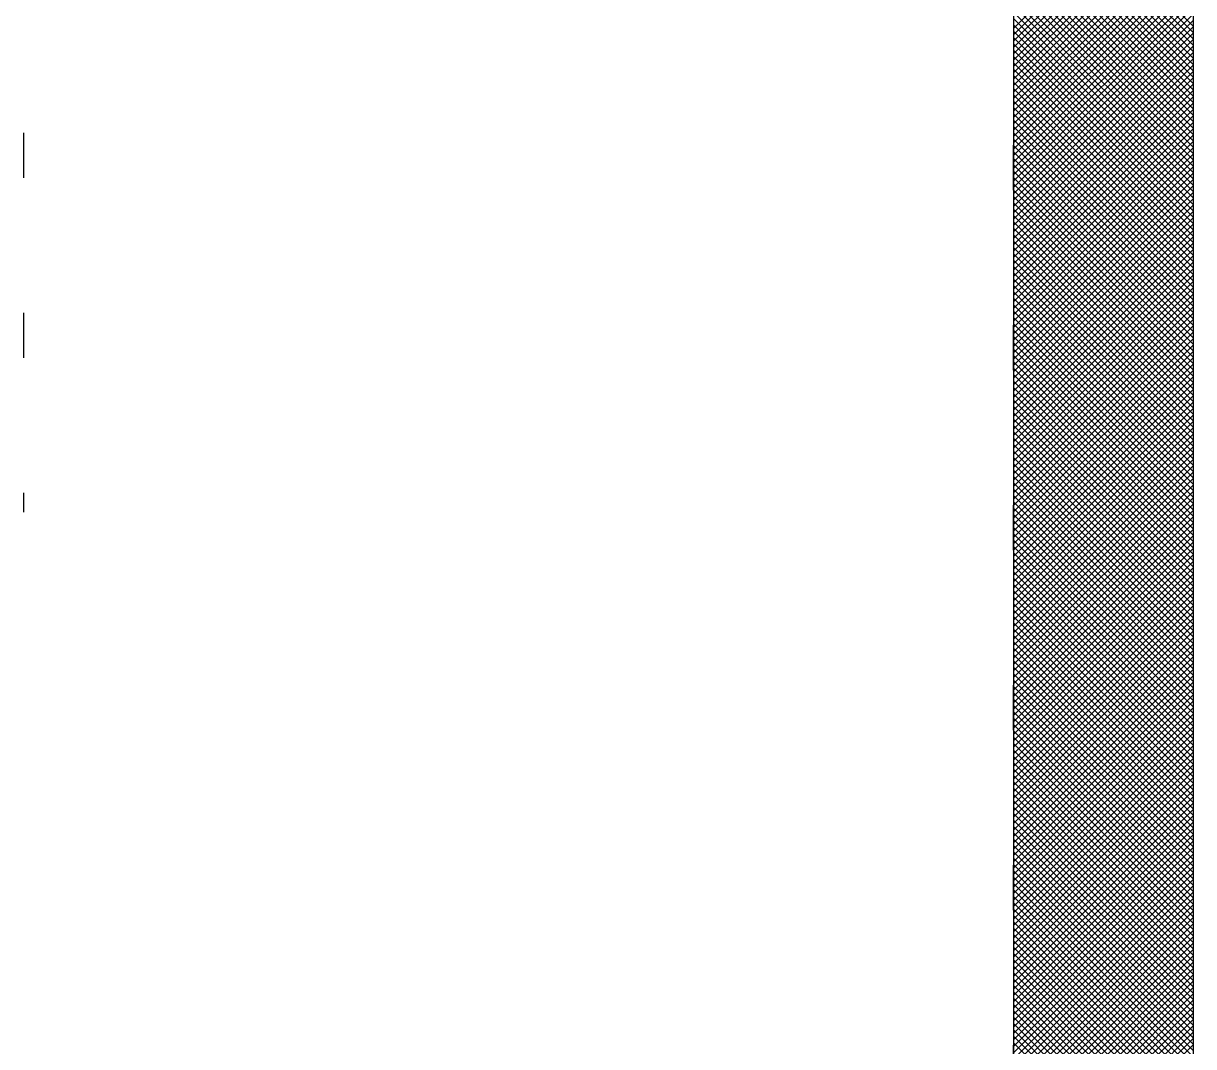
# Model space of a CAD drawing. Extents: x 0 to 119, y 0 to 84.
# Drawn here: x 70.635 to 73.235, y 64.646 to 66.921 of the extents above; entities that cross this region are included whole.
import ezdxf

# ---------------------------------------------------------------- set-up
doc = ezdxf.new("R2010")
doc.units = 0
doc.header["$MEASUREMENT"] = 0
doc.linetypes.add('ESTILO_TQS_0002', pattern=[0.4, 0.1, -0.3])
for name, color, linetype in [('29', 9, 'CONTINUOUS'), ('3', 7, 'CONTINUOUS'), ('6', 178, 'CONTINUOUS')]:
    doc.layers.add(name, color=color, linetype=linetype)

msp = doc.modelspace()

# ---------------------------------------------------------------- linework, layer by layer
at = {"layer": '29', "color": 9, "linetype": 'Continuous'}
for p, q in [((72.835, 67.313564), (73.235, 66.913564)), ((72.835, 66.909445), (73.235, 67.309445)), ((72.835, 67.299422), (73.235, 66.899422)), ((72.835, 66.895303), (73.235, 67.295303)), ((72.835, 67.28528), (73.235, 66.88528)), ((72.835, 66.881161), (73.235, 67.281161)), ((72.835, 67.271138), (73.235, 66.871138)), ((72.835, 66.867019), (73.235, 67.267019)), ((72.835, 67.256996), (73.235, 66.856996)), ((72.835, 66.852877), (73.235, 67.252877)), ((72.835, 67.242853), (73.235, 66.842853)), ((72.835, 66.838734), (73.235, 67.238734)), ((72.835, 67.228711), (73.235, 66.828711)), ((72.835, 66.824592), (73.235, 67.224592)), ((72.835, 67.214569), (73.235, 66.814569)), ((72.835, 66.81045), (73.235, 67.21045)), ((72.835, 67.200427), (73.235, 66.800427)), ((72.835, 66.796308), (73.235, 67.196308)), ((72.835, 67.186285), (73.235, 66.786285)), ((72.835, 66.782166), (73.235, 67.182166)), ((72.835, 67.172143), (73.235, 66.772143)), ((72.835, 66.768024), (73.235, 67.168024)), ((72.835, 67.158001), (73.235, 66.758001)), ((72.835, 66.753882), (73.235, 67.153882)), ((72.835, 67.143859), (73.235, 66.743859)), ((72.835, 66.739739), (73.235, 67.139739)), ((72.835, 67.129716), (73.235, 66.729716)), ((72.835, 66.725597), (73.235, 67.125597)), ((72.835, 67.115574), (73.235, 66.715574)), ((72.835, 66.711455), (73.235, 67.111455)), ((72.835, 67.101432), (73.235, 66.701432)), ((72.835, 66.697313), (73.235, 67.097313)), ((72.835, 67.08729), (73.235, 66.68729)), ((72.835, 66.683171), (73.235, 67.083171)), ((72.835, 67.073148), (73.235, 66.673148)), ((72.835, 66.669029), (73.235, 67.069029)), ((72.835, 67.059006), (73.235, 66.659006)), ((72.835, 66.654887), (73.235, 67.054887)), ((72.835, 67.044864), (73.235, 66.644864)), ((72.835, 66.640744), (73.235, 67.040744)), ((72.835, 67.030721), (73.235, 66.630721)), ((72.835, 66.626602), (73.235, 67.026602)), ((72.835, 67.016579), (73.235, 66.616579)), ((72.835, 66.61246), (73.235, 67.01246)), ((72.835, 67.002437), (73.235, 66.602437)), ((72.835, 66.598318), (73.235, 66.998318)), ((72.835, 66.988295), (73.235, 66.588295)), ((72.835, 66.584176), (73.235, 66.984176)), ((72.835, 66.974153), (73.235, 66.574153)), ((72.835, 66.570034), (73.235, 66.970034)), ((72.835, 66.960011), (73.235, 66.560011)), ((72.835, 66.555892), (73.235, 66.955892)), ((72.835, 66.945869), (73.235, 66.545869)), ((72.835, 66.54175), (73.235, 66.94175)), ((72.835, 66.931726), (73.235, 66.531726)), ((72.835, 66.527607), (73.235, 66.927607)), ((72.835, 66.917584), (73.235, 66.517584)), ((72.835, 66.513465), (73.235, 66.913465)), ((72.835, 66.903442), (73.235, 66.503442)), ((72.835, 66.499323), (73.235, 66.899323)), ((72.835, 66.8893), (73.235, 66.4893)), ((72.835, 66.485181), (73.235, 66.885181)), ((72.835, 66.875158), (73.235, 66.475158)), ((72.835, 66.471039), (73.235, 66.871039)), ((72.835, 66.861016), (73.235, 66.461016)), ((72.835, 66.456897), (73.235, 66.856897)), ((72.835, 66.846874), (73.235, 66.446874)), ((72.835, 66.442755), (73.235, 66.842755)), ((72.835, 66.832732), (73.235, 66.432732)), ((72.835, 66.428612), (73.235, 66.828612)), ((72.835, 66.818589), (73.235, 66.418589)), ((72.835, 66.41447), (73.235, 66.81447)), ((72.835, 66.804447), (73.235, 66.404447)), ((72.835, 66.400328), (73.235, 66.800328)), ((72.835, 66.790305), (73.235, 66.390305)), ((72.835, 66.386186), (73.235, 66.786186)), ((72.835, 66.776163), (73.235, 66.376163)), ((72.835, 66.372044), (73.235, 66.772044)), ((72.835, 66.762021), (73.235, 66.362021)), ((72.835, 66.357902), (73.235, 66.757902)), ((72.835, 66.747879), (73.235, 66.347879)), ((72.835, 66.34376), (73.235, 66.74376)), ((72.835, 66.733737), (73.235, 66.333737)), ((72.835, 66.329617), (73.235, 66.729617)), ((72.835, 66.719594), (73.235, 66.319594)), ((72.835, 66.315475), (73.235, 66.715475)), ((72.835, 66.705452), (73.235, 66.305452)), ((72.835, 66.301333), (73.235, 66.701333)), ((72.835, 66.69131), (73.235, 66.29131)), ((72.835, 66.287191), (73.235, 66.687191)), ((72.835, 66.677168), (73.235, 66.277168)), ((72.835, 66.273049), (73.235, 66.673049)), ((72.835, 66.663026), (73.235, 66.263026)), ((72.835, 66.258907), (73.235, 66.658907)), ((72.835, 66.648884), (73.235, 66.248884)), ((72.835, 66.244765), (73.235, 66.644765)), ((72.835, 66.634742), (73.235, 66.234742)), ((72.835, 66.230623), (73.235, 66.630623)), ((72.835, 66.6206), (73.235, 66.2206)), ((72.835, 66.21648), (73.235, 66.61648)), ((72.835, 66.606457), (73.235, 66.206457)), ((72.835, 66.202338), (73.235, 66.602338)), ((72.835, 66.592315), (73.235, 66.192315)), ((72.835, 66.188196), (73.235, 66.588196)), ((72.835, 66.578173), (73.235, 66.178173)), ((72.835, 66.174054), (73.235, 66.574054)), ((72.835, 66.564031), (73.235, 66.164031)), ((72.835, 66.159912), (73.235, 66.559912)), ((72.835, 66.549889), (73.235, 66.149889)), ((72.835, 66.14577), (73.235, 66.54577)), ((72.835, 66.535747), (73.235, 66.135747)), ((72.835, 66.131628), (73.235, 66.531628)), ((72.835, 66.521605), (73.235, 66.121605)), ((72.835, 66.117485), (73.235, 66.517485)), ((72.835, 66.507462), (73.235, 66.107462)), ((72.835, 66.103343), (73.235, 66.503343)), ((72.835, 66.49332), (73.235, 66.09332)), ((72.835, 66.089201), (73.235, 66.489201)), ((72.835, 66.479178), (73.235, 66.079178)), ((72.835, 66.075059), (73.235, 66.475059)), ((72.835, 66.465036), (73.235, 66.065036)), ((72.835, 66.060917), (73.235, 66.460917)), ((72.835, 66.450894), (73.235, 66.050894)), ((72.835, 66.046775), (73.235, 66.446775)), ((72.835, 66.436752), (73.235, 66.036752)), ((72.835, 66.032633), (73.235, 66.432633)), ((72.835, 66.42261), (73.235, 66.02261)), ((72.835, 66.018491), (73.235, 66.418491)), ((72.835, 66.408467), (73.235, 66.008467)), ((72.835, 66.004348), (73.235, 66.404348)), ((72.835, 66.394325), (73.235, 65.994325)), ((72.835, 65.990206), (73.235, 66.390206)), ((72.835, 66.380183), (73.235, 65.980183)), ((72.835, 65.976064), (73.235, 66.376064)), ((72.835, 66.366041), (73.235, 65.966041)), ((72.835, 65.961922), (73.235, 66.361922)), ((72.835, 66.351899), (73.235, 65.951899)), ((72.835, 65.94778), (73.235, 66.34778)), ((72.835, 66.337757), (73.235, 65.937757)), ((72.835, 65.933638), (73.235, 66.333638)), ((72.835, 66.323615), (73.235, 65.923615)), ((72.835, 65.919496), (73.235, 66.319496)), ((72.835, 66.309473), (73.235, 65.909473)), ((72.835, 65.905353), (73.235, 66.305353)), ((72.835, 66.29533), (73.235, 65.89533)), ((72.835, 65.891211), (73.235, 66.291211)), ((72.835, 66.281188), (73.235, 65.881188)), ((72.835, 65.877069), (73.235, 66.277069)), ((72.835, 66.267046), (73.235, 65.867046)), ((72.835, 65.862927), (73.235, 66.262927)), ((72.835, 66.252904), (73.235, 65.852904)), ((72.835, 65.848785), (73.235, 66.248785)), ((72.835, 66.238762), (73.235, 65.838762)), ((72.835, 65.834643), (73.235, 66.234643)), ((72.835, 66.22462), (73.235, 65.82462)), ((72.835, 65.820501), (73.235, 66.220501)), ((72.835, 66.210478), (73.235, 65.810478)), ((72.835, 65.806358), (73.235, 66.206358)), ((72.835, 66.196335), (73.235, 65.796335)), ((72.835, 65.792216), (73.235, 66.192216)), ((72.835, 66.182193), (73.235, 65.782193)), ((72.835, 65.778074), (73.235, 66.178074)), ((72.835, 66.168051), (73.235, 65.768051)), ((72.835, 65.763932), (73.235, 66.163932)), ((72.835, 66.153909), (73.235, 65.753909)), ((72.835, 65.74979), (73.235, 66.14979)), ((72.835, 66.139767), (73.235, 65.739767)), ((72.835, 65.735648), (73.235, 66.135648)), ((72.835, 66.125625), (73.235, 65.725625)), ((72.835, 65.721506), (73.235, 66.121506)), ((72.835, 66.111483), (73.235, 65.711483)), ((72.835, 65.707364), (73.235, 66.107364)), ((72.835, 66.09734), (73.235, 65.69734)), ((72.835, 65.693221), (73.235, 66.093221)), ((72.835, 66.083198), (73.235, 65.683198)), ((72.835, 65.679079), (73.235, 66.079079)), ((72.835, 66.069056), (73.235, 65.669056)), ((72.835, 65.664937), (73.235, 66.064937)), ((72.835, 66.054914), (73.235, 65.654914)), ((72.835, 65.650795), (73.235, 66.050795)), ((72.835, 66.040772), (73.235, 65.640772)), ((72.835, 65.636653), (73.235, 66.036653)), ((72.835, 66.02663), (73.235, 65.62663)), ((72.835, 65.622511), (73.235, 66.022511)), ((72.835, 66.012488), (73.235, 65.612488)), ((72.835, 65.608369), (73.235, 66.008369)), ((72.835, 65.998346), (73.235, 65.598346)), ((72.835, 65.594226), (73.235, 65.994226)), ((72.835, 65.984203), (73.235, 65.584203)), ((72.835, 65.580084), (73.235, 65.980084)), ((72.835, 65.970061), (73.235, 65.570061)), ((72.835, 65.565942), (73.235, 65.965942)), ((72.835, 65.955919), (73.235, 65.555919)), ((72.835, 65.5518), (73.235, 65.9518)), ((72.835, 65.941777), (73.235, 65.541777)), ((72.835, 65.537658), (73.235, 65.937658)), ((72.835, 65.927635), (73.235, 65.527635)), ((72.835, 65.523516), (73.235, 65.923516)), ((72.835, 65.913493), (73.235, 65.513493)), ((72.835, 65.509374), (73.235, 65.909374)), ((72.835, 65.899351), (73.235, 65.499351)), ((72.835, 65.495231), (73.235, 65.895231)), ((72.835, 65.885208), (73.235, 65.485208)), ((72.835, 65.481089), (73.235, 65.881089)), ((72.835, 65.871066), (73.235, 65.471066)), ((72.835, 65.466947), (73.235, 65.866947)), ((72.835, 65.856924), (73.235, 65.456924)), ((72.835, 65.452805), (73.235, 65.852805)), ((72.835, 65.842782), (73.235, 65.442782)), ((72.835, 65.438663), (73.235, 65.838663)), ((72.835, 65.82864), (73.235, 65.42864)), ((72.835, 65.424521), (73.235, 65.824521)), ((72.835, 65.814498), (73.235, 65.414498)), ((72.835, 65.410379), (73.235, 65.810379)), ((72.835, 65.800356), (73.235, 65.400356)), ((72.835, 65.396237), (73.235, 65.796237)), ((72.835, 65.786214), (73.235, 65.386214)), ((72.835, 65.382094), (73.235, 65.782094)), ((72.835, 65.772071), (73.235, 65.372071)), ((72.835, 65.367952), (73.235, 65.767952)), ((72.835, 65.757929), (73.235, 65.357929)), ((72.835, 65.35381), (73.235, 65.75381)), ((72.835, 65.743787), (73.235, 65.343787)), ((72.835, 65.339668), (73.235, 65.739668)), ((72.835, 65.729645), (73.235, 65.329645)), ((72.835, 65.325526), (73.235, 65.725526)), ((72.835, 65.715503), (73.235, 65.315503)), ((72.835, 65.311384), (73.235, 65.711384)), ((72.835, 65.701361), (73.235, 65.301361)), ((72.835, 65.297242), (73.235, 65.697242)), ((72.835, 65.687219), (73.235, 65.287219)), ((72.835, 65.283099), (73.235, 65.683099)), ((72.835, 65.673076), (73.235, 65.273076)), ((72.835, 65.268957), (73.235, 65.668957)), ((72.835, 65.658934), (73.235, 65.258934)), ((72.835, 65.254815), (73.235, 65.654815)), ((72.835, 65.644792), (73.235, 65.244792)), ((72.835, 65.240673), (73.235, 65.640673)), ((72.835, 65.63065), (73.235, 65.23065)), ((72.835, 65.226531), (73.235, 65.626531)), ((72.835, 65.616508), (73.235, 65.216508)), ((72.835, 65.212389), (73.235, 65.612389)), ((72.835, 65.602366), (73.235, 65.202366)), ((72.835, 65.198247), (73.235, 65.598247)), ((72.835, 65.588224), (73.235, 65.188224)), ((72.835, 65.184105), (73.235, 65.584105)), ((72.835, 65.574081), (73.235, 65.174081)), ((72.835, 65.169962), (73.235, 65.569962)), ((72.835, 65.559939), (73.235, 65.159939)), ((72.835, 65.15582), (73.235, 65.55582)), ((72.835, 65.545797), (73.235, 65.145797)), ((72.835, 65.141678), (73.235, 65.541678)), ((72.835, 65.531655), (73.235, 65.131655)), ((72.835, 65.127536), (73.235, 65.527536)), ((72.835, 65.517513), (73.235, 65.117513)), ((72.835, 65.113394), (73.235, 65.513394)), ((72.835, 65.503371), (73.235, 65.103371)), ((72.835, 65.099252), (73.235, 65.499252)), ((72.835, 65.489229), (73.235, 65.089229)), ((72.835, 65.08511), (73.235, 65.48511)), ((72.835, 65.475087), (73.235, 65.075087)), ((72.835, 65.070967), (73.235, 65.470967)), ((72.835, 65.460944), (73.235, 65.060944)), ((72.835, 65.056825), (73.235, 65.456825)), ((72.835, 65.446802), (73.235, 65.046802)), ((72.835, 65.042683), (73.235, 65.442683)), ((72.835, 65.43266), (73.235, 65.03266)), ((72.835, 65.028541), (73.235, 65.428541)), ((72.835, 65.418518), (73.235, 65.018518)), ((72.835, 65.014399), (73.235, 65.414399)), ((72.835, 65.404376), (73.235, 65.004376)), ((72.835, 65.000257), (73.235, 65.400257)), ((72.835, 65.390234), (73.235, 64.990234)), ((72.835, 64.986115), (73.235, 65.386115)), ((72.835, 65.376092), (73.235, 64.976092)), ((72.835, 64.971972), (73.235, 65.371972)), ((72.835, 65.361949), (73.235, 64.961949)), ((72.835, 64.95783), (73.235, 65.35783)), ((72.835, 65.347807), (73.235, 64.947807)), ((72.835, 64.943688), (73.235, 65.343688)), ((72.835, 65.333665), (73.235, 64.933665)), ((72.835, 64.929546), (73.235, 65.329546)), ((72.835, 65.319523), (73.235, 64.919523)), ((72.835, 64.915404), (73.235, 65.315404)), ((72.835, 65.305381), (73.235, 64.905381)), ((72.835, 64.901262), (73.235, 65.301262)), ((72.835, 65.291239), (73.235, 64.891239)), ((72.835, 64.88712), (73.235, 65.28712)), ((72.835, 65.277097), (73.235, 64.877097)), ((72.835, 64.872978), (73.235, 65.272978)), ((72.835, 65.262954), (73.235, 64.862954)), ((72.835, 64.858835), (73.235, 65.258835)), ((72.835, 65.248812), (73.235, 64.848812)), ((72.835, 64.844693), (73.235, 65.244693)), ((72.835, 65.23467), (73.235, 64.83467)), ((72.835, 64.830551), (73.235, 65.230551)), ((72.835, 65.220528), (73.235, 64.820528)), ((72.835, 64.816409), (73.235, 65.216409)), ((72.835, 65.206386), (73.235, 64.806386)), ((72.835, 64.802267), (73.235, 65.202267)), ((72.835, 65.192244), (73.235, 64.792244)), ((72.835, 64.788125), (73.235, 65.188125)), ((72.835, 65.178102), (73.235, 64.778102)), ((72.835, 64.773983), (73.235, 65.173983)), ((72.835, 65.16396), (73.235, 64.76396)), ((72.835, 64.75984), (73.235, 65.15984)), ((72.835, 65.149817), (73.235, 64.749817)), ((72.835, 64.745698), (73.235, 65.145698)), ((72.835, 65.135675), (73.235, 64.735675)), ((72.835, 64.731556), (73.235, 65.131556)), ((72.835, 65.121533), (73.235, 64.721533)), ((72.835, 64.717414), (73.235, 65.117414)), ((72.835, 65.107391), (73.235, 64.707391)), ((72.835, 64.703272), (73.235, 65.103272)), ((72.835, 65.093249), (73.235, 64.693249)), ((72.835, 64.68913), (73.235, 65.08913)), ((72.835, 65.079107), (73.235, 64.679107)), ((72.835, 64.674988), (73.235, 65.074988)), ((72.835, 65.064965), (73.235, 64.664965)), ((72.835, 64.660845), (73.235, 65.060845)), ((72.835, 65.050822), (73.235, 64.650822)), ((72.835, 64.646703), (73.235, 65.046703)), ((72.835, 65.03668), (73.235, 64.63668)), ((72.835, 64.632561), (73.235, 65.032561)), ((72.835, 65.022538), (73.235, 64.622538)), ((72.835, 64.618419), (73.235, 65.018419)), ((72.835, 65.008396), (73.235, 64.608396)), ((72.835, 64.604277), (73.235, 65.004277)), ((72.835, 64.994254), (73.235, 64.594254)), ((72.835, 64.590135), (73.235, 64.990135)), ((72.835, 64.980112), (73.235, 64.580112)), ((72.835, 64.575993), (73.235, 64.975993)), ((72.835, 64.96597), (73.235, 64.56597)), ((72.835, 64.561851), (73.235, 64.961851)), ((72.835, 64.951828), (73.235, 64.551828)), ((72.835, 64.547708), (73.235, 64.947708)), ((72.835, 64.937685), (73.235, 64.537685)), ((72.835, 64.533566), (73.235, 64.933566)), ((72.835, 64.923543), (73.235, 64.523543)), ((72.835, 64.519424), (73.235, 64.919424)), ((72.835, 64.909401), (73.235, 64.509401)), ((72.835, 64.505282), (73.235, 64.905282)), ((72.835, 64.895259), (73.235, 64.495259)), ((72.835, 64.49114), (73.235, 64.89114)), ((72.835, 64.881117), (73.235, 64.481117)), ((72.835, 64.476998), (73.235, 64.876998)), ((72.835, 64.866975), (73.235, 64.466975)), ((72.835, 64.462856), (73.235, 64.862856)), ((72.835, 64.852833), (73.235, 64.452833)), ((72.835, 64.448713), (73.235, 64.848713)), ((72.835, 64.83869), (73.235, 64.43869)), ((72.835, 64.434571), (73.235, 64.834571)), ((72.835, 64.824548), (73.235, 64.424548)), ((72.835, 64.420429), (73.235, 64.820429)), ((72.835, 64.810406), (73.235, 64.410406)), ((72.835, 64.406287), (73.235, 64.806287)), ((72.835, 64.796264), (73.235, 64.396264)), ((72.835, 64.392145), (73.235, 64.792145)), ((72.835, 64.782122), (73.235, 64.382122)), ((72.835, 64.378003), (73.235, 64.778003)), ((72.835, 64.76798), (73.235, 64.36798)), ((72.835, 64.363861), (73.235, 64.763861)), ((72.835, 64.753838), (73.235, 64.353838)), ((72.835, 64.349719), (73.235, 64.749719)), ((72.835, 64.739695), (73.235, 64.339695)), ((72.835, 64.335576), (73.235, 64.735576)), ((72.835, 64.725553), (73.235, 64.325553)), ((72.835, 64.321434), (73.235, 64.721434)), ((72.835, 64.711411), (73.235, 64.311411)), ((72.835, 64.307292), (73.235, 64.707292)), ((72.835, 64.697269), (73.235, 64.297269)), ((72.835, 64.29315), (73.235, 64.69315)), ((72.835, 64.683127), (73.235, 64.283127)), ((72.835, 64.279008), (73.235, 64.679008)), ((72.835, 64.668985), (73.235, 64.268985)), ((72.835, 64.264866), (73.235, 64.664866)), ((72.835, 64.654843), (73.235, 64.254843)), ((72.835, 64.250724), (73.235, 64.650724))]:
    msp.add_line(p, q, dxfattribs=at)
msp.add_lwpolyline([(70.935, 68.067783), (72.835, 68.067783), (72.835, 58.168843), (72.835, 57.788843), (73.235, 57.788843), (73.235, 68.067783), (73.235, 68.447783), (70.935, 68.447783), (70.935, 68.067783)], dxfattribs=at)
at = {"layer": '3', "color": 7, "linetype": 'ESTILO_TQS_0002'}
for p, q in [((70.635, 77.077181), (70.635, 65.834356)), ((72.835, 54.14955), (72.835, 69.80496))]:
    msp.add_line(p, q, dxfattribs=at)
at = {"layer": '6', "color": 178, "linetype": 'Continuous'}
for p, q in [((73.235, 57.788843), (73.235, 68.067783)), ((72.835, 67.687783), (72.835, 58.548843))]:
    msp.add_line(p, q, dxfattribs=at)

doc.saveas('drawing.dxf')
